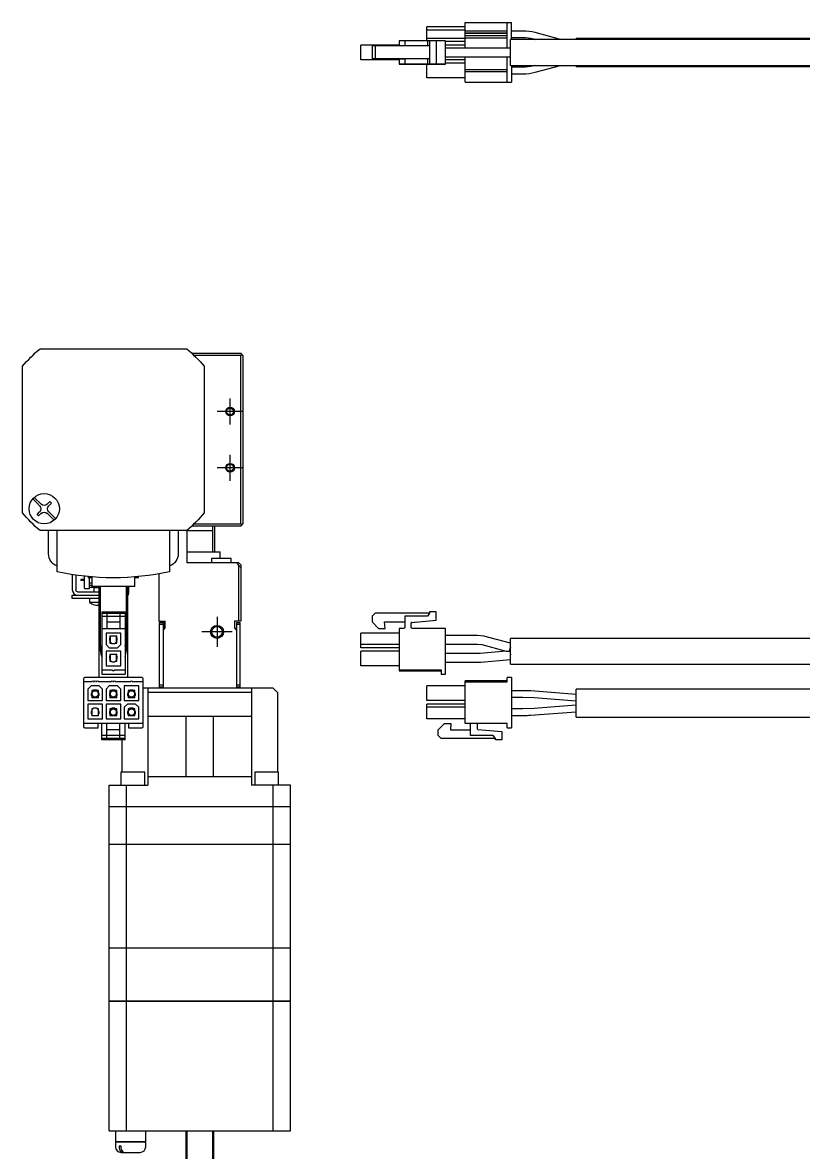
# Model space of a CAD drawing. Extents: x 0 to 864, y -8 to 489.
# Drawn here: x 0 to 180.7, y 213.1 to 474.7 of the extents above; entities that cross this region are included whole.
import ezdxf

# ---------------------------------------------------------------- set-up
doc = ezdxf.new("R2010")
doc.units = 0
doc.header["$LTSCALE"] = 0.5
doc.linetypes.add('CENTER', pattern=[50.8, 31.75, -6.35, 6.35, -6.35])
for name, color, linetype in [('MSM_CENTER', 1, 'CENTER'), ('MSM_CONTINUOUS', 7, 'CONTINUOUS'), ('MSM_NARROW', 5, 'CONTINUOUS')]:
    doc.layers.add(name, color=color, linetype=linetype)

msp = doc.modelspace()

# ---------------------------------------------------------------- linework, layer by layer
at = {"layer": 'MSM_CENTER'}
for p, q in [((48, 381.61), (48, 387.61)), ((51, 384.61), (45, 384.61)), ((48, 368.61), (48, 374.61)), ((51, 371.61), (45, 371.61)), ((45, 337.11), (45, 330.11)), ((48.5, 333.61), (41.5, 333.61))]:
    msp.add_line(p, q, dxfattribs=at)
at = {"layer": 'MSM_CONTINUOUS'}
for p, q in [((102.43, 473.65), (93.53, 473.65)), ((93.53, 470.45), (93.53, 473.65)), ((102.43, 468.75), (102.43, 474.65)), ((102.43, 474.65), (113.13, 474.65)), ((112.13, 468.75), (112.13, 474.65)), ((113.13, 470.75), (113.13, 474.65)), ((102.43, 472.9), (93.53, 472.9)), ((102.43, 471), (93.53, 471)), ((102.43, 472.75), (112.13, 472.75)), ((102.43, 472.25), (112.13, 472.25)), ((102.43, 472.2), (112.13, 472.2)), ((102.43, 471.7), (112.13, 471.7)), ((102.43, 471.65), (112.13, 471.65)), ((102.43, 471.15), (112.13, 471.15)), ((115.76, 472.7), (113.13, 472.7)), ((113.13, 471.2), (115.76, 471.2)), ((118.26, 470.87), (118.71, 470.75)), ((124.5, 470.75), (118.65, 472.32)), ((128.13, 470.75), (128.13, 471)), ((189.88, 471), (128.13, 471)), ((78.28, 466.05), (78.28, 469.45)), ((87.18, 469.45), (78.28, 469.45)), ((81.58, 469.25), (80.88, 469.25)), ((80.88, 469.25), (80.88, 466.25)), ((81.58, 469.25), (81.58, 466.25)), ((94.18, 469.25), (81.58, 469.25)), ((87.18, 470.45), (87.18, 469.25)), ((88.13, 470.45), (87.18, 470.45)), ((88.43, 470.45), (88.13, 470.45)), ((88.43, 470.45), (88.43, 469.25)), ((93.68, 470.45), (88.43, 470.45)), ((93.68, 470.45), (93.68, 469.25)), ((94.18, 470.45), (93.68, 470.45)), ((95.68, 470.45), (94.18, 470.45)), ((94.18, 470.45), (94.18, 465.05)), ((95.68, 470.45), (95.68, 465.05)), ((97.88, 470.45), (95.68, 470.45)), ((97.88, 465.05), (97.88, 470.45)), ((102.43, 470.25), (97.88, 470.25)), ((102.43, 469.45), (97.88, 469.45)), ((105.24, 468.75), (97.88, 468.75)), ((106.5, 468.75), (105.24, 468.75)), ((112.88, 468.75), (106.5, 468.75)), ((112.88, 464.75), (112.88, 470.75)), ((189.88, 470.75), (112.88, 470.75)), ((87.18, 466.05), (78.28, 466.05)), ((87.18, 466.05), (78.28, 466.05)), ((87.18, 466.05), (78.28, 466.05)), ((81.58, 466.25), (80.88, 466.25)), ((80.88, 466.25), (82.38, 466.25)), ((94.18, 466.25), (81.58, 466.25)), ((82.38, 466.25), (83.88, 466.25)), ((83.75, 466.25), (88.43, 466.25)), ((83.88, 466.25), (83.75, 466.25)), ((87.18, 466.25), (87.18, 465.05)), ((88.13, 466.25), (88.43, 466.25)), ((93.68, 466.25), (88.43, 466.25)), ((88.43, 466.25), (88.43, 465.05)), ((94.18, 466.25), (93.68, 466.25)), ((93.68, 466.25), (93.68, 465.05)), ((97.88, 466.75), (105.24, 466.75)), ((97.88, 466.75), (105.78, 466.75)), ((102.43, 466.05), (97.88, 466.05)), ((102.43, 460.85), (102.43, 466.75)), ((105.24, 466.75), (106.5, 466.75)), ((105.78, 466.75), (105.98, 466.75)), ((105.98, 466.75), (112.88, 466.75)), ((106.5, 466.75), (112.88, 466.75)), ((112.13, 460.85), (112.13, 466.75)), ((88.13, 465.05), (87.18, 465.05)), ((87.18, 465.05), (96.88, 465.05)), ((88.43, 465.05), (88.13, 465.05)), ((93.68, 465.05), (88.43, 465.05)), ((89.93, 465.05), (90.11, 465.05)), ((90.23, 465.05), (89.93, 465.05)), ((90.11, 465.05), (95.68, 465.05)), ((97.88, 465.05), (90.23, 465.05)), ((93.53, 461.85), (93.53, 465.05)), ((94.18, 465.05), (93.68, 465.05)), ((95.68, 465.05), (94.18, 465.05)), ((96.88, 465.05), (97.88, 465.05)), ((102.43, 465.25), (97.88, 465.25)), ((102.43, 463.8), (112.13, 463.8)), ((102.43, 463.3), (112.13, 463.3)), ((112.88, 464.75), (189.88, 464.75)), ((113.13, 464.75), (113.13, 460.85)), ((115.76, 464.3), (113.13, 464.3)), ((118.71, 464.75), (118.25, 464.63)), ((118.64, 463.18), (124.5, 464.75)), ((128.13, 464.5), (128.13, 464.75)), ((128.13, 464.5), (189.88, 464.5)), ((102.43, 461.85), (93.53, 461.85)), ((102.43, 460.85), (113.13, 460.85)), ((113.13, 462.8), (115.76, 462.8)), ((4.03, 399.11), (37.97, 399.11)), ((39.14, 398.11), (50.5, 398.11)), ((50.5, 397.61), (39.67, 397.61)), ((51, 397.61), (50.5, 398.11)), ((50.5, 397.61), (50.75, 397.86)), ((50.5, 358.61), (50.5, 397.61)), ((51, 397.61), (51, 358.61)), ((0, 361.14), (0, 395.08)), ((42, 395.11), (41.87, 395.24)), ((42, 395.08), (42, 361.14)), ((3.28, 363.48), (2.35, 364.4)), ((2.71, 364.75), (4.29, 363.17)), ((5.71, 363.17), (6.31, 363.77)), ((6.31, 363.77), (6.66, 363.42)), ((3.94, 362.82), (3.28, 363.48)), ((3.34, 360.8), (3.94, 361.4)), ((4.29, 361.05), (3.69, 360.45)), ((7.29, 359.46), (5.71, 361.05)), ((6.66, 363.42), (6.06, 362.82)), ((6.06, 361.4), (6.72, 360.74)), ((3.69, 360.45), (3.34, 360.8)), ((6.72, 360.74), (7.65, 359.82)), ((39.67, 358.61), (50.5, 358.61)), ((50.75, 358.36), (50.5, 358.61)), ((50.5, 358.11), (51, 358.61)), ((37.97, 357.11), (4.03, 357.11)), ((6, 351.69), (6, 357.11)), ((8, 347.54), (8, 357.11)), ((34, 357.11), (34, 347.54)), ((36, 357.11), (36, 351.69)), ((38, 357.11), (44, 357.11)), ((38, 357.11), (38, 349.61)), ((50.5, 358.11), (39.14, 358.11)), ((44, 352.11), (44, 358.11)), ((44.5, 352.11), (44.5, 358.11)), ((38, 352.11), (45.75, 352.11)), ((48.25, 350.61), (43.75, 350.61)), ((43.75, 350.61), (43.75, 349.61)), ((45.75, 350.61), (45.75, 352.11)), ((48.25, 349.61), (48.25, 350.61)), ((50, 349.61), (38, 349.61)), ((50, 349), (49.69, 349.61)), ((50, 349.61), (50.5, 349.11)), ((50, 336.11), (50, 349)), ((50.5, 348.5), (50, 349)), ((50.5, 349.11), (50.5, 336.11)), ((11.5, 346.87), (11.5, 343.31)), ((12.3, 346.75), (12.3, 343.31)), ((13.5, 345.73), (13.5, 345.48)), ((14.3, 345.73), (13.5, 345.73)), ((14.3, 345.48), (13.5, 345.48)), ((14.3, 343.61), (14.3, 346.49)), ((15.18, 346.4), (15.18, 346.11)), ((16, 346.11), (15.18, 346.11)), ((15.5, 343.61), (15.5, 346.11)), ((16, 346.32), (16, 344.11)), ((26, 344.11), (26, 346.32)), ((26.82, 346.11), (26, 346.11)), ((26.82, 346.11), (26.82, 346.4)), ((31.5, 347.04), (31.5, 336.11)), ((12.7, 342.91), (17.75, 342.91)), ((14.3, 343.61), (15.5, 343.61)), ((16, 344.86), (15.5, 344.86)), ((15.5, 344.4), (16, 344.4)), ((16.55, 343.86), (15.5, 343.86)), ((26, 344.11), (16, 344.11)), ((16.7, 344.01), (16.5, 343.81)), ((17.75, 343.81), (16.5, 343.81)), ((16.5, 343.81), (16.5, 342.91)), ((16.8, 344.11), (16.7, 344.01)), ((17.75, 323.01), (17.75, 344.11)), ((18, 329.11), (18, 344.11)), ((24, 344.11), (24, 329.11)), ((24.25, 344.11), (24.25, 323.01)), ((24.5, 344.11), (24.5, 342.51)), ((11.5, 341.31), (11.5, 342.11)), ((11.5, 342.11), (17.75, 342.11)), ((17.75, 341.31), (11.5, 341.31)), ((15.5, 341.31), (15.5, 340.41)), ((17.75, 340.41), (15.5, 340.41)), ((16.61, 339.83), (16.61, 339.84)), ((17.32, 339.72), (17.32, 339.84)), ((17.68, 339.84), (17.68, 339.72)), ((18.3, 338.21), (23.7, 338.21)), ((18.3, 338.21), (18.3, 323.81)), ((18.3, 337.91), (23.7, 337.91)), ((19.5, 337.91), (19.5, 334.41)), ((22.5, 337.91), (22.5, 334.41)), ((23.7, 338.21), (23.7, 323.81)), ((81.58, 337.91), (80.88, 337.21)), ((94.18, 337.91), (81.58, 337.91)), ((94.18, 337.91), (93.68, 337.21)), ((94.18, 338.21), (94.18, 337.91)), ((95.68, 338.21), (94.18, 338.21)), ((95.68, 336.29), (95.68, 338.21)), ((18.3, 337.21), (23.7, 337.21)), ((19.5, 335.91), (22.5, 335.91)), ((31.5, 336.11), (33, 336.11)), ((31.7, 320.81), (31.7, 335.81)), ((31.7, 335.81), (32.5, 335.81)), ((32.5, 335.31), (31.7, 335.31)), ((32.5, 335.81), (32.5, 320.61)), ((32.75, 336.11), (32.75, 334.36)), ((33, 334.61), (33, 336.11)), ((50.5, 336.11), (49, 336.11)), ((49, 336.11), (49, 334.61)), ((49.5, 335.81), (50.3, 335.81)), ((49.5, 335.81), (49.5, 320.61)), ((50.3, 335.31), (49.5, 335.31)), ((50.3, 335.81), (50.3, 320.81)), ((80.88, 337.21), (80.88, 335.91)), ((80.88, 335.91), (82.38, 334.41)), ((80.88, 335.91), (82.38, 334.41)), ((83.75, 335.91), (88.43, 335.91)), ((83.88, 334.41), (83.75, 335.91)), ((83.75, 335.91), (88.43, 335.91)), ((88.43, 337.21), (88.43, 334.71)), ((93.68, 337.21), (88.43, 337.21)), ((89.93, 334.71), (89.93, 335.61)), ((90.11, 335.81), (95.68, 336.29)), ((90.11, 335.81), (95.68, 336.29)), ((90.11, 335.81), (91.26, 335.91)), ((90.11, 335.81), (91.26, 335.91)), ((91.26, 335.91), (91.26, 335.91)), ((18.3, 334.41), (23.7, 334.41)), ((19.3, 333.31), (19.3, 330.66)), ((22.7, 333.31), (19.3, 333.31)), ((20.2, 332.66), (21.8, 332.66)), ((20.2, 332.66), (20.2, 332.16)), ((20.25, 332.66), (20.25, 331.28)), ((21.75, 331.28), (21.75, 332.66)), ((21.8, 332.16), (21.8, 332.66)), ((22.7, 330.66), (22.7, 333.31)), ((33, 334.61), (32.5, 334.11)), ((49.5, 334.11), (49, 334.61)), ((87.18, 333.31), (78.28, 333.31)), ((78.28, 329.91), (78.28, 333.31)), ((82.38, 334.41), (83.88, 334.41)), ((82.38, 334.41), (83.88, 334.41)), ((88.13, 334.41), (87.18, 334.41)), ((87.18, 334.41), (87.18, 324.81)), ((97.88, 334.41), (90.23, 334.41)), ((97.88, 323.81), (97.88, 334.41)), ((105.24, 332.78), (97.88, 332.78)), ((106.75, 332.59), (105.24, 332.78)), ((112.88, 330.99), (106.75, 332.59)), ((19.3, 330.66), (20.05, 329.91)), ((20.05, 329.91), (21.95, 329.91)), ((20.1, 332.16), (20.1, 331.66)), ((20.25, 332.16), (20.1, 332.16)), ((20.1, 331.66), (20.25, 331.66)), ((20.2, 331.66), (20.2, 331.01)), ((20.2, 331.01), (20.52, 331.01)), ((20.25, 331.28), (20.62, 330.91)), ((20.62, 330.91), (21.37, 330.91)), ((21.37, 330.91), (21.75, 331.28)), ((21.47, 331.01), (21.8, 331.01)), ((21.75, 332.16), (21.9, 332.16)), ((21.75, 331.66), (21.9, 331.66)), ((21.8, 331.01), (21.8, 331.66)), ((21.9, 331.66), (21.9, 332.16)), ((21.95, 329.91), (22.7, 330.66)), ((87.18, 330.66), (78.28, 330.66)), ((87.18, 329.91), (78.28, 329.91)), ((87.18, 329.91), (78.28, 329.91)), ((97.88, 330.78), (105.24, 330.78)), ((105.24, 330.78), (106.25, 330.65)), ((106.25, 330.65), (111.93, 329.17)), ((112.88, 329.96), (112.66, 329.11)), ((112.69, 329.24), (112.88, 329.96)), ((112.88, 326.11), (112.88, 332.11)), ((207.88, 332.11), (112.88, 332.11)), ((19.3, 329.11), (19.3, 325.71)), ((22.7, 329.11), (19.3, 329.11)), ((20.25, 327.96), (20.1, 327.96)), ((20.1, 327.96), (20.1, 327.46)), ((20.1, 327.46), (20.25, 327.46)), ((20.2, 328.46), (20.2, 327.96)), ((20.2, 328.46), (21.8, 328.46)), ((20.2, 327.46), (20.2, 326.81)), ((20.25, 328.46), (20.25, 327.08)), ((20.25, 327.08), (20.62, 326.71)), ((21.37, 326.71), (21.75, 327.08)), ((21.75, 327.08), (21.75, 328.46)), ((21.75, 327.96), (21.9, 327.96)), ((21.75, 327.46), (21.9, 327.46)), ((21.8, 327.96), (21.8, 328.46)), ((21.8, 326.81), (21.8, 327.46)), ((21.9, 327.46), (21.9, 327.96)), ((22.7, 325.71), (22.7, 329.11)), ((78.28, 325.71), (78.28, 329.11)), ((87.18, 329.11), (78.28, 329.11)), ((105.78, 328.58), (97.88, 328.58)), ((105.88, 328.59), (105.78, 328.58)), ((111.93, 329.17), (105.88, 328.59)), ((106.07, 326.6), (112.88, 327.25)), ((111.93, 329.17), (112.66, 329.11)), ((112.69, 329.24), (112.66, 329.11)), ((112.66, 329.11), (112.69, 329.24)), ((112.78, 329.25), (112.69, 329.24)), ((112.78, 329.25), (112.88, 328.26)), ((18.3, 324.81), (20.75, 324.81)), ((19.3, 325.71), (22.7, 325.71)), ((20.2, 326.81), (20.52, 326.81)), ((20.62, 326.71), (21.37, 326.71)), ((21.25, 324.81), (23.7, 324.81)), ((21.47, 326.81), (21.8, 326.81)), ((87.18, 325.71), (78.28, 325.71)), ((87.18, 325.71), (78.28, 325.71)), ((87.18, 324.81), (96.88, 324.81)), ((87.18, 324.81), (96.88, 324.81)), ((87.18, 324.81), (87.18, 324.56)), ((87.18, 324.56), (96.88, 324.56)), ((96.88, 324.81), (96.88, 323.81)), ((97.88, 326.58), (105.78, 326.58)), ((105.78, 326.58), (106.07, 326.6)), ((112.88, 326.11), (207.88, 326.11)), ((14.1, 322.71), (14.1, 311.71)), ((16, 322.01), (14.1, 322.01)), ((27.6, 323.01), (14.4, 323.01)), ((16.55, 322.01), (16.5, 322.01)), ((17.1, 322.01), (17.05, 322.01)), ((20.47, 322.01), (17.6, 322.01)), ((18.3, 323.81), (23.7, 323.81)), ((21.02, 322.01), (20.97, 322.01)), ((24.95, 322.01), (21.52, 322.01)), ((27.9, 322.01), (25.45, 322.01)), ((27.9, 311.71), (27.9, 322.71)), ((96.88, 323.81), (97.88, 323.81)), ((96.88, 323.81), (97.88, 323.81)), ((102.43, 312.41), (102.43, 322.26)), ((112.13, 322.26), (102.43, 322.26)), ((102.43, 322.01), (112.13, 322.01)), ((112.13, 322.01), (112.13, 323.01)), ((113.13, 323.01), (112.13, 323.01)), ((113.13, 323.01), (113.13, 311.41)), ((15.85, 321.11), (15.1, 320.36)), ((15.1, 320.36), (15.1, 317.71)), ((17.75, 321.11), (15.85, 321.11)), ((16.05, 319.36), (15.9, 319.36)), ((15.9, 319.36), (15.9, 318.86)), ((16, 320.01), (16, 319.36)), ((16.32, 320.01), (16, 320.01)), ((16.32, 320.01), (16.05, 319.73)), ((16.05, 319.73), (16.05, 318.36)), ((16.42, 320.11), (16.32, 320.01)), ((17.17, 320.11), (16.42, 320.11)), ((17.01, 319.95), (17.46, 319.82)), ((17.27, 320.01), (17.17, 320.11)), ((17.6, 320.01), (17.27, 320.01)), ((17.55, 319.73), (17.27, 320.01)), ((17.55, 318.36), (17.55, 319.73)), ((17.7, 319.36), (17.55, 319.36)), ((17.6, 319.36), (17.6, 320.01)), ((17.7, 318.86), (17.7, 319.36)), ((18.5, 320.36), (17.75, 321.11)), ((18.5, 317.71), (18.5, 320.36)), ((20.05, 321.11), (19.3, 320.36)), ((19.3, 320.36), (19.3, 317.71)), ((21.95, 321.11), (20.05, 321.11)), ((20.25, 319.36), (20.1, 319.36)), ((20.1, 319.36), (20.1, 318.86)), ((20.52, 320.01), (20.2, 320.01)), ((20.2, 320.01), (20.2, 319.36)), ((20.52, 320.01), (20.25, 319.73)), ((20.25, 319.73), (20.25, 318.36)), ((20.62, 320.11), (20.52, 320.01)), ((21.37, 320.11), (20.62, 320.11)), ((21.47, 320.01), (21.37, 320.11)), ((21.8, 320.01), (21.47, 320.01)), ((21.75, 319.73), (21.47, 320.01)), ((21.75, 318.36), (21.75, 319.73)), ((21.9, 319.36), (21.75, 319.36)), ((21.8, 319.36), (21.8, 320.01)), ((21.9, 318.86), (21.9, 319.36)), ((22.7, 320.36), (21.95, 321.11)), ((22.7, 317.71), (22.7, 320.36)), ((26.9, 321.11), (23.5, 321.11)), ((23.5, 321.11), (23.5, 317.71)), ((24.45, 319.36), (24.3, 319.36)), ((24.3, 319.36), (24.3, 318.86)), ((24.72, 320.01), (24.4, 320.01)), ((24.4, 320.01), (24.4, 319.36)), ((24.72, 320.01), (24.45, 319.73)), ((24.45, 319.73), (24.45, 318.36)), ((24.99, 319.95), (24.54, 319.82)), ((24.82, 320.11), (24.72, 320.01)), ((25.57, 320.11), (24.82, 320.11)), ((25.95, 319.73), (25.57, 320.11)), ((26, 320.01), (25.67, 320.01)), ((25.95, 318.36), (25.95, 319.73)), ((26.1, 319.36), (25.95, 319.36)), ((26, 319.36), (26, 320.01)), ((26.1, 318.86), (26.1, 319.36)), ((26.9, 317.71), (26.9, 321.11)), ((58, 320.61), (27.9, 320.61)), ((29, 320.61), (29, 298.11)), ((53, 319.61), (29, 319.61)), ((31.7, 321.31), (32.5, 321.31)), ((32.5, 320.81), (31.7, 320.81)), ((49.5, 321.31), (50.3, 321.31)), ((50.3, 320.81), (49.5, 320.81)), ((53, 320.61), (53, 298.11)), ((59, 319.61), (58, 320.61)), ((59, 319.61), (59, 301.11)), ((102.43, 321.11), (93.53, 321.11)), ((93.53, 317.71), (93.53, 321.11)), ((116.73, 319.98), (113.13, 319.98)), ((128.13, 319.11), (117.59, 319.95)), ((128.13, 313.86), (128.13, 320.36)), ((215.13, 320.36), (128.13, 320.36)), ((15.1, 317.71), (18.5, 317.71)), ((18.5, 316.91), (15.1, 316.91)), ((15.1, 316.91), (15.1, 313.51)), ((15.9, 318.86), (16.05, 318.86)), ((16, 318.86), (16, 318.36)), ((17.6, 318.36), (16, 318.36)), ((17.11, 318.36), (16.59, 318.51)), ((17.7, 318.86), (17.55, 318.86)), ((17.6, 318.36), (17.6, 318.86)), ((18.5, 313.51), (18.5, 316.91)), ((19.3, 317.71), (22.7, 317.71)), ((22.7, 316.91), (19.3, 316.91)), ((19.3, 316.91), (19.3, 313.51)), ((20.1, 318.86), (20.25, 318.86)), ((20.2, 318.86), (20.2, 318.36)), ((21.8, 318.36), (20.2, 318.36)), ((20.25, 318.36), (20.25, 318.44)), ((21.9, 318.86), (21.75, 318.86)), ((21.75, 318.36), (21.75, 318.44)), ((21.8, 318.36), (21.8, 318.86)), ((22.7, 313.51), (22.7, 316.91)), ((23.5, 317.71), (26.9, 317.71)), ((24.25, 316.91), (23.5, 316.16)), ((26.15, 316.91), (24.25, 316.91)), ((24.3, 318.86), (24.45, 318.86)), ((24.4, 318.86), (24.4, 318.36)), ((26, 318.36), (24.4, 318.36)), ((24.89, 318.36), (25.41, 318.51)), ((26.1, 318.86), (25.95, 318.86)), ((26, 318.36), (26, 318.86)), ((26.9, 316.16), (26.15, 316.91)), ((102.43, 317.71), (93.53, 317.71)), ((102.43, 316.91), (93.53, 316.91)), ((93.53, 313.51), (93.53, 316.91)), ((113.13, 318.48), (115.76, 318.48)), ((115.76, 318.48), (118.39, 318.38)), ((118.39, 318.38), (128.07, 317.61)), ((128.07, 316.61), (118.39, 315.88)), ((16.05, 315.16), (15.9, 315.16)), ((15.9, 315.16), (15.9, 314.66)), ((15.9, 314.66), (16.05, 314.66)), ((16, 315.81), (16, 315.16)), ((16.32, 315.81), (16, 315.81)), ((16, 314.66), (16, 314.16)), ((17.6, 314.16), (16, 314.16)), ((16.42, 315.91), (16.05, 315.53)), ((16.05, 315.53), (16.05, 314.16)), ((17.17, 315.91), (16.42, 315.91)), ((17.27, 315.81), (17.17, 315.91)), ((17.6, 315.81), (17.27, 315.81)), ((17.55, 315.53), (17.27, 315.81)), ((17.55, 314.16), (17.55, 315.53)), ((17.7, 315.16), (17.55, 315.16)), ((17.7, 314.66), (17.55, 314.66)), ((17.6, 315.16), (17.6, 315.81)), ((17.6, 314.16), (17.6, 314.66)), ((17.7, 314.66), (17.7, 315.16)), ((20.25, 315.16), (20.1, 315.16)), ((20.1, 315.16), (20.1, 314.66)), ((20.1, 314.66), (20.25, 314.66)), ((20.52, 315.81), (20.2, 315.81)), ((20.2, 315.81), (20.2, 315.16)), ((20.2, 314.66), (20.2, 314.16)), ((21.8, 314.16), (20.2, 314.16)), ((20.52, 315.81), (20.25, 315.53)), ((20.25, 315.53), (20.25, 314.16)), ((20.62, 315.91), (20.52, 315.81)), ((21.37, 315.91), (20.62, 315.91)), ((21.47, 315.81), (21.37, 315.91)), ((21.8, 315.81), (21.47, 315.81)), ((21.75, 315.53), (21.47, 315.81)), ((21.75, 314.16), (21.75, 315.53)), ((21.9, 315.16), (21.75, 315.16)), ((21.9, 314.66), (21.75, 314.66)), ((21.8, 315.16), (21.8, 315.81)), ((21.8, 314.16), (21.8, 314.66)), ((21.9, 314.66), (21.9, 315.16)), ((23.5, 316.16), (23.5, 313.51)), ((24.45, 315.16), (24.3, 315.16)), ((24.3, 315.16), (24.3, 314.66)), ((24.3, 314.66), (24.45, 314.66)), ((24.72, 315.81), (24.4, 315.81)), ((24.4, 315.81), (24.4, 315.16)), ((24.4, 314.66), (24.4, 314.16)), ((26, 314.16), (24.4, 314.16)), ((24.82, 315.91), (24.45, 315.53)), ((24.45, 315.53), (24.45, 314.16)), ((24.45, 314.46), (25, 314.31)), ((25.57, 315.91), (24.82, 315.91)), ((25.4, 315.76), (24.86, 315.91)), ((25.67, 315.81), (25.57, 315.91)), ((26, 315.81), (25.67, 315.81)), ((25.95, 315.53), (25.67, 315.81)), ((25.95, 314.16), (25.95, 315.53)), ((26.1, 315.16), (25.95, 315.16)), ((26.1, 314.66), (25.95, 314.66)), ((26, 315.16), (26, 315.81)), ((26, 314.16), (26, 314.66)), ((26.1, 314.66), (26.1, 315.16)), ((26.9, 313.51), (26.9, 316.16)), ((29, 314.11), (53, 314.11)), ((37.79, 314.11), (37.79, 300.11)), ((44.21, 300.11), (44.21, 314.11)), ((102.43, 316.16), (93.53, 316.16)), ((115.76, 315.78), (113.13, 315.78)), ((113.13, 314.28), (116.76, 314.28)), ((118.39, 315.88), (115.76, 315.78)), ((117.56, 314.31), (128.13, 315.11)), ((128.13, 313.86), (215.13, 313.86)), ((27.9, 312.41), (14.1, 312.41)), ((14.4, 311.41), (17.5, 311.41)), ((15.1, 313.51), (18.5, 313.51)), ((17.5, 311.41), (17.5, 312.41)), ((18.3, 308.61), (18.3, 312.41)), ((19.3, 313.51), (22.7, 313.51)), ((19.5, 308.91), (19.5, 312.41)), ((22.5, 308.91), (22.5, 312.41)), ((23.5, 313.51), (26.9, 313.51)), ((23.7, 308.61), (23.7, 312.41)), ((24.5, 312.41), (24.5, 311.41)), ((24.5, 311.41), (27.6, 311.41)), ((102.43, 313.51), (93.53, 313.51)), ((96.13, 310.91), (97.63, 312.41)), ((97.63, 312.41), (99.13, 312.41)), ((99.13, 312.41), (99, 310.91)), ((112.13, 312.41), (102.43, 312.41)), ((103.68, 309.61), (103.68, 312.11)), ((105.18, 312.11), (105.18, 311.21)), ((112.13, 311.41), (112.13, 312.41)), ((112.13, 311.41), (113.13, 311.41)), ((23.7, 309.61), (18.3, 309.61)), ((23.7, 308.91), (18.3, 308.91)), ((22.5, 310.91), (19.5, 310.91)), ((96.13, 309.61), (96.13, 310.91)), ((96.83, 308.91), (96.13, 309.61)), ((109.43, 308.91), (96.83, 308.91)), ((99, 310.91), (103.68, 310.91)), ((108.93, 309.61), (103.68, 309.61)), ((105.36, 311.01), (110.93, 310.52)), ((109.43, 308.91), (108.93, 309.61)), ((109.43, 308.61), (109.43, 308.91)), ((110.93, 310.52), (110.93, 308.61)), ((23.7, 308.61), (18.3, 308.61)), ((23, 308.61), (23, 301.11)), ((110.93, 308.61), (109.43, 308.61)), ((28.25, 301.11), (22.75, 301.11)), ((22.75, 301.11), (22.75, 298.11)), ((28.25, 298.11), (28.25, 301.11)), ((59.25, 301.11), (53.75, 301.11)), ((53.75, 301.11), (53.75, 298.11)), ((59.25, 298.11), (59.25, 301.11)), ((29, 300.11), (53, 300.11)), ((20, 284.41), (20, 298.11)), ((20, 298.11), (29, 298.11)), ((24, 298.11), (24, 293.11)), ((62, 298.11), (53, 298.11)), ((58, 293.11), (58, 298.11)), ((62, 284.41), (62, 298.11)), ((62, 293.11), (20, 293.11)), ((24.03, 284.41), (24.03, 293.11)), ((57.97, 284.41), (57.97, 293.11)), ((62, 284.41), (20, 284.41)), ((20, 260.41), (20, 284.36)), ((62, 284.36), (20, 284.36)), ((20.05, 284.36), (20.05, 284.41)), ((24.03, 260.41), (24.03, 284.36)), ((24.29, 284.36), (24.29, 284.41)), ((57.71, 284.36), (57.71, 284.41)), ((57.97, 260.41), (57.97, 284.36)), ((61.95, 284.36), (61.95, 284.41)), ((62, 260.41), (62, 284.36)), ((62, 260.41), (20, 260.41)), ((20, 248.11), (20, 260.36)), ((62, 260.36), (20, 260.36)), ((20.05, 260.36), (20.05, 260.41)), ((24.03, 248.11), (24.03, 260.36)), ((24.29, 260.36), (24.29, 260.41)), ((57.71, 260.36), (57.71, 260.41)), ((57.97, 248.11), (57.97, 260.36)), ((61.95, 260.36), (61.95, 260.41)), ((62, 248.11), (62, 260.36)), ((62, 248.11), (20, 248.11)), ((20, 218.11), (20, 248.06)), ((62, 248.06), (20, 248.06)), ((20.05, 248.06), (20.05, 248.11)), ((24.03, 218.11), (24.03, 248.06)), ((24.29, 248.06), (24.29, 248.11)), ((57.71, 248.06), (57.71, 248.11)), ((57.97, 218.11), (57.97, 248.06)), ((61.95, 248.06), (61.95, 248.11)), ((62, 218.11), (62, 248.06)), ((20, 218.11), (62, 218.11)), ((21.5, 218.11), (21.5, 215.61)), ((28.5, 215.61), (28.5, 218.11)), ((37.75, 218.11), (37.75, 156.36)), ((38, 218.11), (38, 141.11)), ((44, 141.11), (44, 218.11)), ((44.25, 156.36), (44.25, 218.11)), ((21.5, 215.61), (28.5, 215.61)), ((21.5, 215.56), (28.5, 215.56)), ((21.5, 215.56), (21.5, 214.41)), ((21.55, 215.61), (21.55, 215.56)), ((22.35, 214.61), (22.71, 214.61)), ((22.35, 214.61), (22.35, 214.41)), ((22.71, 214.61), (22.71, 214.41)), ((28.45, 215.56), (28.45, 215.61)), ((28.5, 214.41), (28.5, 215.56)), ((22.8, 213.11), (27.2, 213.11))]:
    msp.add_line(p, q, dxfattribs=at)
for centre, radius in [((48, 384.61), 0.783), ((48, 371.61), 0.783), ((5, 362.11), 3.5), ((45, 333.61), 1.23), ((16.8, 319.23), 0.75), ((21, 319.23), 0.75), ((25.2, 319.23), 0.75), ((21, 315.03), 0.75), ((25.2, 315.03), 0.75)]:
    msp.add_circle(centre, radius, dxfattribs=at)
for centre, radius, start, end in [((115.76, 461.55), 11.15, 75.0015, 90.0068), ((115.76, 473.95), 11.15, 269.9911, 285.0006), ((12.7, 343.31), 1.2, 180, 270), ((17.5, 342.91), 3.2, 231.3178, 253.8775), ((23.3, 342.51), 1.2, 322.3415, 0), ((17.5, 342.91), 3.19, 253.8933, 266.7703), ((17.5, 343.7), 3.87, 267.3926, 272.7302), ((17.5, 342.91), 3.19, 273.2297, 274.4879), ((90.13, 335.61), 0.2, 95, 180), ((90.13, 335.61), 0.2, 95, 180), ((21, 329.11), 3, 154.1588, 205.8426), ((21, 329.11), 3, 334.1588, 25.8426), ((14.4, 322.71), 0.3, 90, 180), ((27.6, 322.71), 0.3, 0, 90), ((116.73, 309.23), 10.75, 85.452, 90), ((128.07, 317.69), 0.079, 270.9114, 320.2235), ((128.08, 316.54), 0.068, 38.5719, 92.4865), ((116.76, 325.03), 10.75, 270, 274.2892), ((14.4, 311.71), 0.3, 180, 270), ((27.6, 311.71), 0.3, 270, 0), ((103.38, 312.11), 0.3, 0, 90), ((105.48, 312.11), 0.3, 90, 180), ((105.38, 311.21), 0.2, 180, 265), ((22.8, 214.41), 1.3, 180, 270), ((23.76, 214.33), 1.41, 177.1822, 228.6257), ((24.09, 214.32), 1.39, 176.96, 227.1801), ((23.3, 213.86), 0.751, 231.1045, 268.2319), ((23.65, 213.86), 0.754, 228.1061, 264.1834), ((27.2, 214.41), 1.3, 270, 0)]:
    msp.add_arc(centre, radius, start, end, dxfattribs=at)
at = {"layer": 'MSM_CONTINUOUS', "extrusion": (0, 0, -1)}
for centre, radius, start, end in [((-115.76, 461.55), 9.65, 89.9899, 104.9986), ((-115.76, 473.96), 9.65, 255.0035, 270.008), ((-21, 378.11), 27, 38.9424, 51.0576), ((-21, 378.11), 27, 128.9424, 141.0576), ((-21, 378.11), 27, 308.9424, 321.0576), ((-3.23, 362.11), 1, 135, 225), ((-5, 363.88), 1, 225, 315), ((-5, 360.34), 1, 45, 135), ((-6.77, 362.11), 1, 315, 45), ((-21, 378.11), 27, 218.9424, 231.0576), ((-9, 351.69), 3, 289.4712, 0), ((-33, 351.69), 3, 180, 250.5288), ((-21, 406.11), 60, 257.4867, 282.5133), ((-12.7, 343.31), 0.4, 270, 0), ((-90.13, 335.61), 0.2, 0, 85), ((-21, 331.78), 1, 41.4089, 61.0443), ((-21, 331.78), 1, 118.9543, 138.5897), ((-88.13, 334.71), 0.3, 180, 270), ((-90.23, 334.71), 0.3, 270, 0), ((-21, 327.58), 1, 41.4089, 61.0443), ((-21, 327.58), 1, 118.9543, 138.5897), ((-21, 324.81), 0.25, 179.9993, 359.9993), ((-16.25, 322.01), 0.25, 0, 180), ((-16.8, 322.01), 0.25, 0, 180), ((-17.35, 322.01), 0.25, 0, 180), ((-20.72, 322.01), 0.25, 0, 180), ((-21.27, 322.01), 0.25, 0, 180), ((-25.2, 322.01), 0.25, 0, 180)]:
    msp.add_arc(centre, radius, start, end, dxfattribs=at)
at = {"layer": 'MSM_NARROW'}
for centre, radius in [((48, 384.61), 1), ((48, 371.61), 1), ((45, 333.61), 1.5)]:
    msp.add_circle(centre, radius, dxfattribs=at)

doc.saveas('drawing.dxf')
